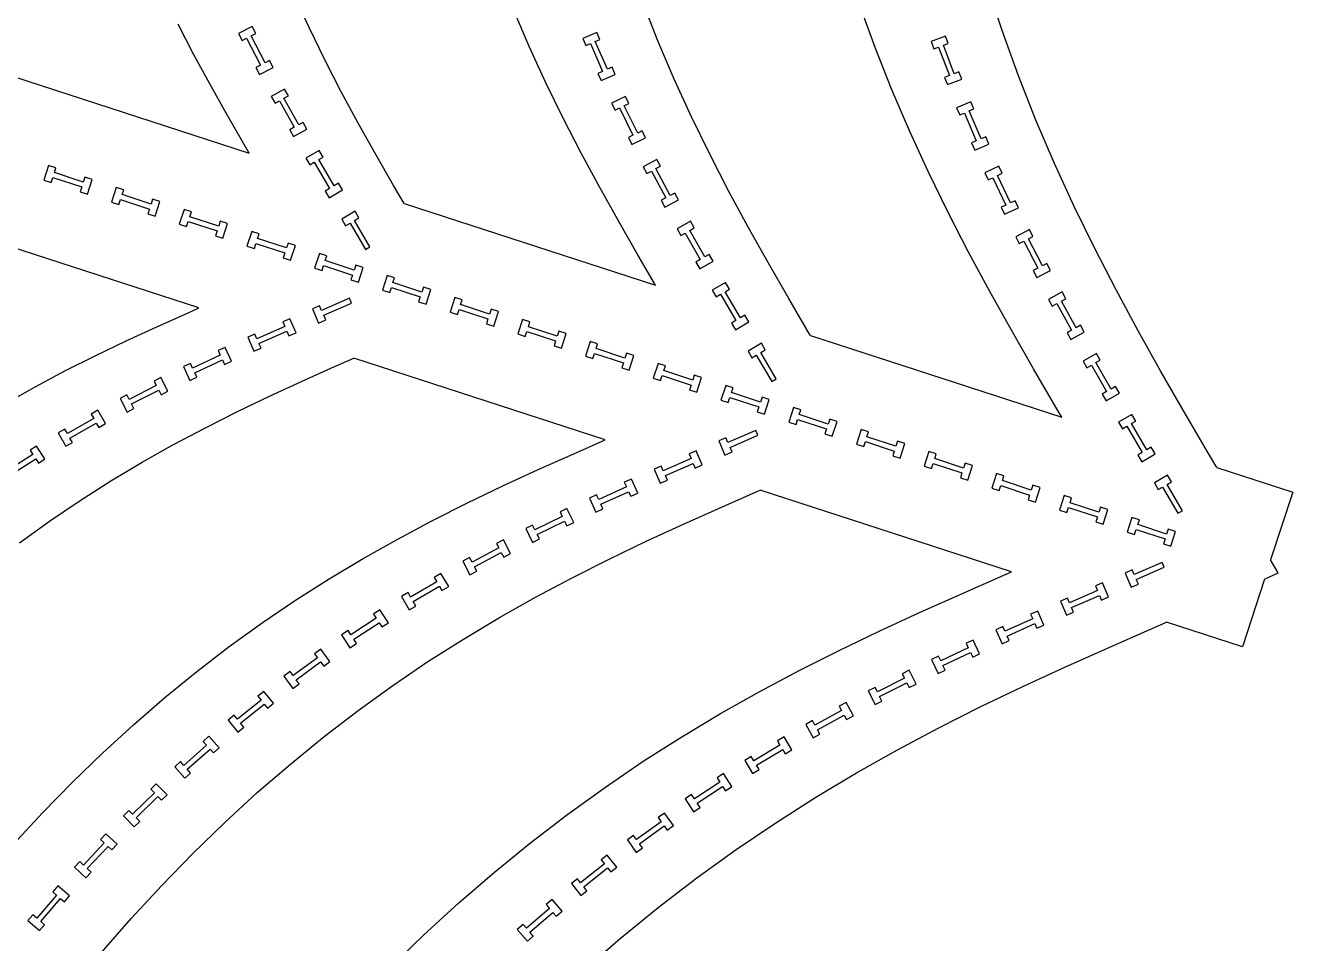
# Model space of a CAD drawing. Header units: inches. Extents: x 4 to 84.1, y 3.9 to 96.4.
# Drawn here: x 68.53 to 84.11, y 76.9 to 88.18 of the extents above; entities that cross this region are included whole.
import ezdxf

# ---------------------------------------------------------------- set-up
doc = ezdxf.new("R2010")
doc.units = ezdxf.units.IN
doc.layers.add('red', color=1, linetype='CONTINUOUS')

msp = doc.modelspace()

# ---------------------------------------------------------------- linework, layer by layer
for p, q in [((71.32, 88.167), (71.152, 88.081)), ((71.364, 88.082), (71.32, 88.167)), ((71.152, 88.081), (71.195, 87.996)), ((71.195, 87.996), (71.251, 88.025)), ((71.251, 88.025), (71.42, 87.692)), ((71.308, 88.054), (71.364, 88.082)), ((71.477, 87.721), (71.308, 88.054)), ((75.554, 88.096), (75.381, 88.021)), ((75.381, 88.021), (75.419, 87.933)), ((75.535, 87.984), (75.593, 88.009)), ((75.593, 88.009), (75.554, 88.096)), ((79.84, 88.048), (79.664, 87.982)), ((79.874, 87.959), (79.84, 88.048)), ((75.419, 87.933), (75.477, 87.958)), ((75.477, 87.958), (75.626, 87.616)), ((75.685, 87.642), (75.535, 87.984)), ((79.664, 87.982), (79.697, 87.892)), ((79.697, 87.892), (79.756, 87.914)), ((79.756, 87.914), (79.888, 87.565)), ((79.816, 87.937), (79.874, 87.959)), ((79.947, 87.588), (79.816, 87.937)), ((71.42, 87.692), (71.365, 87.663)), ((71.533, 87.749), (71.477, 87.721)), ((71.576, 87.664), (71.533, 87.749)), ((71.365, 87.663), (71.408, 87.578)), ((71.408, 87.578), (71.576, 87.664)), ((75.626, 87.616), (75.569, 87.591)), ((75.569, 87.591), (75.607, 87.504)), ((75.607, 87.504), (75.78, 87.579)), ((75.742, 87.667), (75.685, 87.642)), ((75.78, 87.579), (75.742, 87.667)), ((79.888, 87.565), (79.829, 87.543)), ((79.829, 87.543), (79.863, 87.454)), ((80.006, 87.61), (79.947, 87.588)), ((80.04, 87.52), (80.006, 87.61)), ((71.718, 87.4), (71.553, 87.308)), ((71.765, 87.317), (71.718, 87.4)), ((79.863, 87.454), (80.04, 87.52)), ((71.553, 87.308), (71.6, 87.225)), ((71.6, 87.225), (71.654, 87.255)), ((71.654, 87.255), (71.836, 86.929)), ((71.71, 87.286), (71.765, 87.317)), ((71.892, 86.96), (71.71, 87.286)), ((75.907, 87.308), (75.737, 87.225)), ((75.737, 87.225), (75.779, 87.139)), ((75.892, 87.195), (75.948, 87.222)), ((75.948, 87.222), (75.907, 87.308)), ((80.151, 87.243), (79.977, 87.168)), ((80.189, 87.155), (80.151, 87.243)), ((75.779, 87.139), (75.835, 87.167)), ((75.835, 87.167), (75.999, 86.831)), ((76.057, 86.859), (75.892, 87.195)), ((79.977, 87.168), (80.015, 87.081)), ((80.015, 87.081), (80.072, 87.105)), ((80.072, 87.105), (80.219, 86.762)), ((80.131, 87.13), (80.189, 87.155)), ((80.278, 86.787), (80.131, 87.13)), ((71.836, 86.929), (71.781, 86.898)), ((71.946, 86.99), (71.892, 86.96)), ((71.993, 86.907), (71.946, 86.99)), ((71.781, 86.898), (71.828, 86.815)), ((71.828, 86.815), (71.993, 86.907)), ((75.999, 86.831), (75.943, 86.804)), ((75.943, 86.804), (75.985, 86.718)), ((75.985, 86.718), (76.155, 86.801)), ((76.113, 86.887), (76.057, 86.859)), ((76.155, 86.801), (76.113, 86.887)), ((80.219, 86.762), (80.161, 86.737)), ((80.335, 86.811), (80.278, 86.787)), ((80.373, 86.724), (80.335, 86.811)), ((72.143, 86.646), (71.98, 86.55)), ((72.191, 86.563), (72.143, 86.646)), ((80.161, 86.737), (80.199, 86.65)), ((80.199, 86.65), (80.373, 86.724)), ((68.817, 86.461), (68.759, 86.281)), ((68.908, 86.432), (68.817, 86.461)), ((71.98, 86.55), (72.028, 86.468)), ((72.028, 86.468), (72.082, 86.5)), ((72.082, 86.5), (72.271, 86.177)), ((72.138, 86.532), (72.191, 86.563)), ((72.326, 86.209), (72.138, 86.532)), ((76.292, 86.535), (76.126, 86.445)), ((76.126, 86.445), (76.17, 86.361)), ((76.282, 86.421), (76.337, 86.451)), ((76.337, 86.451), (76.292, 86.535)), ((80.496, 86.451), (80.325, 86.37)), ((80.537, 86.365), (80.496, 86.451)), ((68.849, 86.252), (68.869, 86.311)), ((68.869, 86.311), (69.224, 86.196)), ((68.888, 86.372), (68.908, 86.432)), ((69.244, 86.257), (68.888, 86.372)), ((69.263, 86.316), (69.244, 86.257)), ((69.354, 86.287), (69.263, 86.316)), ((69.295, 86.107), (69.354, 86.287)), ((76.17, 86.361), (76.226, 86.391)), ((76.226, 86.391), (76.402, 86.062)), ((76.458, 86.092), (76.282, 86.421)), ((80.325, 86.37), (80.366, 86.284)), ((80.366, 86.284), (80.422, 86.31)), ((80.422, 86.31), (80.582, 85.973)), ((80.48, 86.338), (80.537, 86.365)), ((80.64, 86), (80.48, 86.338)), ((68.759, 86.281), (68.849, 86.252)), ((69.224, 86.196), (69.205, 86.136)), ((69.205, 86.136), (69.295, 86.107)), ((69.649, 86.191), (69.591, 86.011)), ((69.74, 86.161), (69.649, 86.191)), ((69.721, 86.102), (69.74, 86.161)), ((72.271, 86.177), (72.217, 86.145)), ((72.217, 86.145), (72.265, 86.063)), ((72.265, 86.063), (72.428, 86.159)), ((72.38, 86.241), (72.326, 86.209)), ((72.428, 86.159), (72.38, 86.241)), ((69.591, 86.011), (69.682, 85.981)), ((69.682, 85.981), (69.701, 86.041)), ((69.701, 86.041), (70.056, 85.925)), ((70.076, 85.986), (69.721, 86.102)), ((70.095, 86.046), (70.076, 85.986)), ((70.186, 86.016), (70.095, 86.046)), ((70.127, 85.837), (70.186, 86.016)), ((76.402, 86.062), (76.347, 86.032)), ((76.347, 86.032), (76.392, 85.948)), ((76.392, 85.948), (76.558, 86.037)), ((76.513, 86.121), (76.458, 86.092)), ((76.558, 86.037), (76.513, 86.121)), ((80.697, 86.027), (80.64, 86)), ((80.737, 85.941), (80.697, 86.027)), ((70.056, 85.925), (70.037, 85.866)), ((70.037, 85.866), (70.127, 85.837)), ((70.482, 85.92), (70.423, 85.74)), ((70.572, 85.891), (70.482, 85.92)), ((70.553, 85.831), (70.572, 85.891)), ((70.908, 85.716), (70.553, 85.831)), ((72.583, 85.897), (72.42, 85.802)), ((72.631, 85.815), (72.583, 85.897)), ((80.582, 85.973), (80.526, 85.946)), ((80.526, 85.946), (80.567, 85.86)), ((80.567, 85.86), (80.737, 85.941)), ((70.423, 85.74), (70.514, 85.711)), ((70.514, 85.711), (70.533, 85.77)), ((70.533, 85.77), (70.888, 85.655)), ((70.927, 85.775), (70.908, 85.716)), ((71.018, 85.746), (70.927, 85.775)), ((70.96, 85.566), (71.018, 85.746)), ((72.42, 85.802), (72.468, 85.72)), ((72.468, 85.72), (72.522, 85.751)), ((72.522, 85.751), (72.711, 85.429)), ((72.577, 85.784), (72.631, 85.815)), ((72.766, 85.461), (72.577, 85.784)), ((76.705, 85.774), (76.541, 85.681)), ((76.541, 85.681), (76.588, 85.598)), ((76.698, 85.661), (76.752, 85.692)), ((76.752, 85.692), (76.705, 85.774)), ((80.871, 85.672), (80.703, 85.585)), ((80.915, 85.588), (80.871, 85.672)), ((70.888, 85.655), (70.869, 85.596)), ((70.869, 85.596), (70.96, 85.566)), ((71.314, 85.65), (71.255, 85.47)), ((71.404, 85.62), (71.314, 85.65)), ((71.385, 85.561), (71.404, 85.62)), ((71.74, 85.446), (71.385, 85.561)), ((76.588, 85.598), (76.642, 85.629)), ((76.642, 85.629), (76.827, 85.304)), ((76.883, 85.336), (76.698, 85.661)), ((80.703, 85.585), (80.747, 85.501)), ((80.747, 85.501), (80.802, 85.529)), ((80.802, 85.529), (80.974, 85.198)), ((80.859, 85.559), (80.915, 85.588)), ((81.031, 85.227), (80.859, 85.559)), ((71.255, 85.47), (71.346, 85.441)), ((71.346, 85.441), (71.365, 85.5)), ((71.365, 85.5), (71.72, 85.385)), ((71.72, 85.385), (71.701, 85.325)), ((71.76, 85.505), (71.74, 85.446)), ((71.85, 85.476), (71.76, 85.505)), ((71.792, 85.296), (71.85, 85.476)), ((72.146, 85.379), (72.087, 85.2)), ((72.236, 85.35), (72.146, 85.379)), ((72.711, 85.429), (72.766, 85.461)), ((76.937, 85.367), (76.883, 85.336)), ((76.984, 85.284), (76.937, 85.367)), ((71.701, 85.325), (71.792, 85.296)), ((72.087, 85.2), (72.178, 85.17)), ((72.178, 85.17), (72.197, 85.23)), ((72.197, 85.23), (72.553, 85.114)), ((72.217, 85.291), (72.236, 85.35)), ((72.572, 85.175), (72.217, 85.291)), ((72.592, 85.235), (72.572, 85.175)), ((72.682, 85.205), (72.592, 85.235)), ((72.624, 85.025), (72.682, 85.205)), ((76.827, 85.304), (76.773, 85.273)), ((76.773, 85.273), (76.82, 85.191)), ((76.82, 85.191), (76.984, 85.284)), ((80.974, 85.198), (80.919, 85.169)), ((81.086, 85.256), (81.031, 85.227)), ((81.13, 85.171), (81.086, 85.256)), ((72.553, 85.114), (72.533, 85.055)), ((72.533, 85.055), (72.624, 85.025)), ((72.978, 85.109), (72.92, 84.929)), ((73.069, 85.08), (72.978, 85.109)), ((73.049, 85.02), (73.069, 85.08)), ((80.919, 85.169), (80.962, 85.084)), ((80.962, 85.084), (81.13, 85.171)), ((72.92, 84.929), (73.01, 84.9)), ((73.01, 84.9), (73.03, 84.959)), ((73.03, 84.959), (73.385, 84.844)), ((73.405, 84.905), (73.049, 85.02)), ((73.424, 84.964), (73.405, 84.905)), ((73.514, 84.935), (73.424, 84.964)), ((73.456, 84.755), (73.514, 84.935)), ((77.136, 85.023), (76.973, 84.927)), ((76.973, 84.927), (77.022, 84.845)), ((77.131, 84.909), (77.185, 84.941)), ((77.32, 84.587), (77.131, 84.909)), ((77.185, 84.941), (77.136, 85.023)), ((81.273, 84.906), (81.107, 84.815)), ((81.319, 84.823), (81.273, 84.906)), ((72.148, 84.735), (72.061, 84.697)), ((72.173, 84.678), (72.148, 84.735)), ((72.515, 84.828), (72.173, 84.678)), ((72.199, 84.619), (72.541, 84.769)), ((72.541, 84.769), (72.515, 84.828)), ((73.385, 84.844), (73.365, 84.784)), ((73.365, 84.784), (73.456, 84.755)), ((73.81, 84.839), (73.752, 84.659)), ((73.901, 84.809), (73.81, 84.839)), ((73.881, 84.75), (73.901, 84.809)), ((74.237, 84.634), (73.881, 84.75)), ((77.022, 84.845), (77.075, 84.877)), ((77.075, 84.877), (77.265, 84.555)), ((81.107, 84.815), (81.153, 84.731)), ((81.153, 84.731), (81.208, 84.762)), ((81.208, 84.762), (81.389, 84.435)), ((81.264, 84.793), (81.319, 84.823)), ((81.445, 84.466), (81.264, 84.793)), ((71.782, 84.577), (71.695, 84.538)), ((71.858, 84.404), (71.782, 84.577)), ((72.061, 84.697), (72.136, 84.524)), ((72.224, 84.562), (72.199, 84.619)), ((73.752, 84.659), (73.842, 84.629)), ((73.842, 84.629), (73.862, 84.689)), ((73.862, 84.689), (74.217, 84.574)), ((74.217, 84.574), (74.198, 84.514)), ((74.256, 84.694), (74.237, 84.634)), ((74.347, 84.664), (74.256, 84.694)), ((74.288, 84.485), (74.347, 84.664)), ((77.374, 84.619), (77.32, 84.587)), ((77.422, 84.537), (77.374, 84.619)), ((71.72, 84.481), (71.378, 84.331)), ((71.403, 84.272), (71.745, 84.422)), ((71.695, 84.538), (71.72, 84.481)), ((71.745, 84.422), (71.77, 84.365)), ((72.136, 84.524), (72.224, 84.562)), ((74.198, 84.514), (74.288, 84.485)), ((74.642, 84.568), (74.584, 84.389)), ((74.733, 84.539), (74.642, 84.568)), ((74.675, 84.359), (74.694, 84.419)), ((74.694, 84.419), (75.049, 84.303)), ((74.714, 84.479), (74.733, 84.539)), ((75.069, 84.364), (74.714, 84.479)), ((75.088, 84.423), (75.069, 84.364)), ((75.179, 84.394), (75.088, 84.423)), ((77.265, 84.555), (77.211, 84.523)), ((77.211, 84.523), (77.259, 84.441)), ((77.259, 84.441), (77.422, 84.537)), ((81.389, 84.435), (81.334, 84.405)), ((81.499, 84.496), (81.445, 84.466)), ((81.545, 84.413), (81.499, 84.496)), ((71.353, 84.388), (71.265, 84.35)), ((71.265, 84.35), (71.341, 84.177)), ((71.378, 84.331), (71.353, 84.388)), ((71.428, 84.215), (71.403, 84.272)), ((71.77, 84.365), (71.858, 84.404)), ((74.584, 84.389), (74.675, 84.359)), ((75.049, 84.303), (75.03, 84.244)), ((75.12, 84.214), (75.179, 84.394)), ((75.475, 84.298), (75.416, 84.118)), ((75.565, 84.268), (75.475, 84.298)), ((75.546, 84.209), (75.565, 84.268)), ((77.577, 84.275), (77.413, 84.18)), ((77.625, 84.193), (77.577, 84.275)), ((81.334, 84.405), (81.38, 84.321)), ((81.38, 84.321), (81.545, 84.413)), ((70.926, 84.129), (70.587, 83.971)), ((70.986, 84.225), (70.9, 84.185)), ((70.9, 84.185), (70.926, 84.129)), ((71.066, 84.054), (70.986, 84.225)), ((71.341, 84.177), (71.428, 84.215)), ((75.03, 84.244), (75.12, 84.214)), ((75.416, 84.118), (75.507, 84.089)), ((75.507, 84.089), (75.526, 84.148)), ((75.526, 84.148), (75.881, 84.033)), ((75.901, 84.094), (75.546, 84.209)), ((75.92, 84.153), (75.901, 84.094)), ((76.011, 84.124), (75.92, 84.153)), ((75.953, 83.944), (76.011, 84.124)), ((77.413, 84.18), (77.461, 84.098)), ((77.461, 84.098), (77.515, 84.129)), ((77.515, 84.129), (77.704, 83.807)), ((77.571, 84.162), (77.625, 84.193)), ((77.759, 83.839), (77.571, 84.162)), ((81.695, 84.15), (81.531, 84.056)), ((81.742, 84.068), (81.695, 84.15)), ((70.561, 84.028), (70.475, 83.988)), ((70.475, 83.988), (70.554, 83.816)), ((70.587, 83.971), (70.561, 84.028)), ((70.614, 83.913), (70.953, 84.07)), ((70.953, 84.07), (70.979, 84.014)), ((70.979, 84.014), (71.066, 84.054)), ((75.881, 84.033), (75.862, 83.973)), ((75.862, 83.973), (75.953, 83.944)), ((76.307, 84.028), (76.248, 83.848)), ((76.397, 83.998), (76.307, 84.028)), ((76.378, 83.939), (76.397, 83.998)), ((81.531, 84.056), (81.579, 83.973)), ((81.579, 83.973), (81.633, 84.005)), ((81.633, 84.005), (81.82, 83.681)), ((81.688, 84.037), (81.742, 84.068)), ((81.875, 83.713), (81.688, 84.037)), ((70.198, 83.854), (70.113, 83.811)), ((70.113, 83.811), (70.141, 83.755)), ((70.284, 83.686), (70.198, 83.854)), ((70.554, 83.816), (70.641, 83.857)), ((70.641, 83.857), (70.614, 83.913)), ((76.248, 83.848), (76.339, 83.818)), ((76.339, 83.818), (76.358, 83.878)), ((76.358, 83.878), (76.713, 83.762)), ((76.733, 83.823), (76.378, 83.939)), ((76.753, 83.883), (76.733, 83.823)), ((76.843, 83.853), (76.753, 83.883)), ((76.785, 83.673), (76.843, 83.853)), ((77.704, 83.807), (77.759, 83.839)), ((69.78, 83.642), (69.695, 83.598)), ((69.809, 83.586), (69.78, 83.642)), ((70.141, 83.755), (69.809, 83.586)), ((69.838, 83.529), (70.171, 83.698)), ((70.171, 83.698), (70.199, 83.643)), ((70.199, 83.643), (70.284, 83.686)), ((76.713, 83.762), (76.694, 83.703)), ((76.694, 83.703), (76.785, 83.673)), ((77.139, 83.757), (77.081, 83.577)), ((77.23, 83.728), (77.139, 83.757)), ((77.21, 83.668), (77.23, 83.728)), ((77.565, 83.553), (77.21, 83.668)), ((81.82, 83.681), (81.765, 83.65)), ((81.765, 83.65), (81.813, 83.567)), ((81.813, 83.567), (81.977, 83.662)), ((81.929, 83.744), (81.875, 83.713)), ((81.977, 83.662), (81.929, 83.744)), ((69.695, 83.598), (69.781, 83.43)), ((69.866, 83.473), (69.838, 83.529)), ((77.081, 83.577), (77.171, 83.548)), ((77.171, 83.548), (77.19, 83.607)), ((77.19, 83.607), (77.546, 83.492)), ((77.546, 83.492), (77.526, 83.433)), ((77.585, 83.612), (77.565, 83.553)), ((77.675, 83.583), (77.585, 83.612)), ((77.617, 83.403), (77.675, 83.583)), ((77.971, 83.487), (77.913, 83.307)), ((78.062, 83.457), (77.971, 83.487)), ((69.372, 83.351), (69.048, 83.166)), ((69.424, 83.452), (69.341, 83.405)), ((69.341, 83.405), (69.372, 83.351)), ((69.518, 83.288), (69.424, 83.452)), ((69.781, 83.43), (69.866, 83.473)), ((77.526, 83.433), (77.617, 83.403)), ((78.003, 83.278), (78.023, 83.337)), ((78.023, 83.337), (78.378, 83.222)), ((78.042, 83.398), (78.062, 83.457)), ((78.398, 83.282), (78.042, 83.398)), ((78.417, 83.342), (78.398, 83.282)), ((78.507, 83.312), (78.417, 83.342)), ((82.13, 83.401), (81.967, 83.305)), ((82.178, 83.319), (82.13, 83.401)), ((69.017, 83.22), (68.934, 83.173)), ((68.934, 83.173), (69.028, 83.009)), ((69.048, 83.166), (69.017, 83.22)), ((69.08, 83.11), (69.404, 83.295)), ((69.404, 83.295), (69.435, 83.241)), ((69.435, 83.241), (69.518, 83.288)), ((77.508, 83.205), (77.166, 83.055)), ((77.534, 83.146), (77.508, 83.205)), ((77.913, 83.307), (78.003, 83.278)), ((78.378, 83.222), (78.358, 83.162)), ((78.449, 83.133), (78.507, 83.312)), ((78.803, 83.216), (78.745, 83.037)), ((78.894, 83.187), (78.803, 83.216)), ((78.875, 83.127), (78.894, 83.187)), ((81.967, 83.305), (82.015, 83.223)), ((82.015, 83.223), (82.069, 83.255)), ((82.069, 83.255), (82.259, 82.933)), ((82.124, 83.287), (82.178, 83.319)), ((82.314, 82.965), (82.124, 83.287)), ((69.028, 83.009), (69.111, 83.056)), ((69.111, 83.056), (69.08, 83.11)), ((77.141, 83.112), (77.054, 83.074)), ((77.054, 83.074), (77.13, 82.901)), ((77.166, 83.055), (77.141, 83.112)), ((77.192, 82.996), (77.534, 83.146)), ((78.358, 83.162), (78.449, 83.133)), ((78.745, 83.037), (78.835, 83.007)), ((78.835, 83.007), (78.855, 83.067)), ((78.855, 83.067), (79.21, 82.951)), ((79.23, 83.012), (78.875, 83.127)), ((79.249, 83.071), (79.23, 83.012)), ((79.34, 83.042), (79.249, 83.071)), ((79.281, 82.862), (79.34, 83.042)), ((68.624, 82.908), (68.31, 82.706)), ((68.67, 83.012), (68.59, 82.961)), ((68.59, 82.961), (68.624, 82.908)), ((68.773, 82.854), (68.67, 83.012)), ((76.776, 82.953), (76.688, 82.915)), ((76.688, 82.915), (76.713, 82.858)), ((76.851, 82.78), (76.776, 82.953)), ((77.13, 82.901), (77.217, 82.939)), ((77.217, 82.939), (77.192, 82.996)), ((79.21, 82.951), (79.191, 82.892)), ((79.191, 82.892), (79.281, 82.862)), ((79.635, 82.946), (79.577, 82.766)), ((79.726, 82.917), (79.635, 82.946)), ((79.707, 82.857), (79.726, 82.917)), ((82.259, 82.933), (82.205, 82.901)), ((82.205, 82.901), (82.253, 82.819)), ((82.253, 82.819), (82.416, 82.915)), ((82.368, 82.997), (82.314, 82.965)), ((82.416, 82.915), (82.368, 82.997)), ((68.345, 82.652), (68.659, 82.854)), ((68.659, 82.854), (68.693, 82.802)), ((68.693, 82.802), (68.773, 82.854)), ((76.346, 82.766), (76.259, 82.728)), ((76.259, 82.728), (76.334, 82.555)), ((76.371, 82.709), (76.346, 82.766)), ((76.713, 82.858), (76.371, 82.709)), ((76.397, 82.65), (76.739, 82.799)), ((76.739, 82.799), (76.764, 82.742)), ((76.764, 82.742), (76.851, 82.78)), ((79.577, 82.766), (79.668, 82.737)), ((79.668, 82.737), (79.687, 82.796)), ((79.687, 82.796), (80.042, 82.681)), ((80.062, 82.742), (79.707, 82.857)), ((80.081, 82.801), (80.062, 82.742)), ((80.172, 82.772), (80.081, 82.801)), ((80.113, 82.592), (80.172, 82.772)), ((75.98, 82.605), (75.893, 82.566)), ((75.893, 82.566), (75.919, 82.509)), ((76.058, 82.433), (75.98, 82.605)), ((76.334, 82.555), (76.422, 82.593)), ((76.422, 82.593), (76.397, 82.65)), ((80.042, 82.681), (80.023, 82.621)), ((80.023, 82.621), (80.113, 82.592)), ((80.468, 82.676), (80.409, 82.496)), ((80.558, 82.646), (80.468, 82.676)), ((80.539, 82.587), (80.558, 82.646)), ((80.894, 82.471), (80.539, 82.587)), ((82.57, 82.653), (82.407, 82.558)), ((82.407, 82.558), (82.455, 82.476)), ((82.564, 82.539), (82.618, 82.571)), ((82.618, 82.571), (82.57, 82.653)), ((75.553, 82.412), (75.466, 82.373)), ((75.578, 82.355), (75.553, 82.412)), ((75.919, 82.509), (75.578, 82.355)), ((75.605, 82.297), (75.945, 82.451)), ((75.945, 82.451), (75.971, 82.394)), ((75.971, 82.394), (76.058, 82.433)), ((80.409, 82.496), (80.5, 82.466)), ((80.5, 82.466), (80.519, 82.526)), ((80.519, 82.526), (80.874, 82.41)), ((80.874, 82.41), (80.855, 82.351)), ((80.913, 82.531), (80.894, 82.471)), ((81.004, 82.501), (80.913, 82.531)), ((80.946, 82.322), (81.004, 82.501)), ((81.3, 82.405), (81.241, 82.225)), ((81.39, 82.376), (81.3, 82.405)), ((82.455, 82.476), (82.509, 82.507)), ((82.509, 82.507), (82.697, 82.185)), ((82.753, 82.217), (82.564, 82.539)), ((75.188, 82.244), (75.103, 82.202)), ((75.271, 82.074), (75.188, 82.244)), ((75.466, 82.373), (75.544, 82.201)), ((75.544, 82.201), (75.63, 82.24)), ((75.63, 82.24), (75.605, 82.297)), ((80.855, 82.351), (80.946, 82.322)), ((81.332, 82.196), (81.351, 82.255)), ((81.351, 82.255), (81.707, 82.14)), ((81.371, 82.316), (81.39, 82.376)), ((81.726, 82.201), (81.371, 82.316)), ((81.746, 82.26), (81.726, 82.201)), ((81.836, 82.231), (81.746, 82.26)), ((75.13, 82.146), (74.794, 81.983)), ((74.821, 81.926), (75.158, 82.089)), ((75.103, 82.202), (75.13, 82.146)), ((75.158, 82.089), (75.185, 82.032)), ((81.241, 82.225), (81.332, 82.196)), ((81.707, 82.14), (81.687, 82.081)), ((81.687, 82.081), (81.778, 82.051)), ((81.778, 82.051), (81.836, 82.231)), ((82.132, 82.135), (82.074, 81.955)), ((82.223, 82.105), (82.132, 82.135)), ((82.203, 82.046), (82.223, 82.105)), ((82.697, 82.185), (82.753, 82.217)), ((74.766, 82.04), (74.681, 81.998)), ((74.681, 81.998), (74.763, 81.828)), ((74.794, 81.983), (74.766, 82.04)), ((74.849, 81.87), (74.821, 81.926)), ((75.185, 82.032), (75.271, 82.074)), ((82.074, 81.955), (82.164, 81.926)), ((82.164, 81.926), (82.183, 81.985)), ((82.183, 81.985), (82.539, 81.87)), ((82.558, 81.93), (82.203, 82.046)), ((82.578, 81.99), (82.558, 81.93)), ((82.668, 81.96), (82.578, 81.99)), ((82.61, 81.781), (82.668, 81.96)), ((74.406, 81.86), (74.322, 81.816)), ((74.322, 81.816), (74.351, 81.76)), ((74.495, 81.693), (74.406, 81.86)), ((74.763, 81.828), (74.849, 81.87)), ((82.539, 81.87), (82.519, 81.81)), ((82.519, 81.81), (82.61, 81.781)), ((73.992, 81.641), (73.908, 81.596)), ((74.021, 81.586), (73.992, 81.641)), ((74.351, 81.76), (74.021, 81.586)), ((74.051, 81.529), (74.381, 81.704)), ((74.381, 81.704), (74.411, 81.648)), ((74.411, 81.648), (74.495, 81.693)), ((73.908, 81.596), (73.996, 81.429)), ((73.996, 81.429), (74.081, 81.474)), ((74.081, 81.474), (74.051, 81.529)), ((82.135, 81.489), (82.047, 81.451)), ((82.16, 81.432), (82.135, 81.489)), ((82.502, 81.582), (82.16, 81.432)), ((82.185, 81.373), (82.527, 81.524)), ((82.527, 81.524), (82.502, 81.582)), ((73.588, 81.345), (73.266, 81.156)), ((73.639, 81.447), (73.557, 81.398)), ((73.557, 81.398), (73.588, 81.345)), ((73.735, 81.284), (73.639, 81.447)), ((81.769, 81.33), (81.682, 81.292)), ((81.845, 81.157), (81.769, 81.33)), ((82.047, 81.451), (82.123, 81.278)), ((82.123, 81.278), (82.211, 81.316)), ((82.211, 81.316), (82.185, 81.373)), ((73.235, 81.21), (73.153, 81.161)), ((73.153, 81.161), (73.248, 80.998)), ((73.266, 81.156), (73.235, 81.21)), ((73.299, 81.1), (73.621, 81.289)), ((73.621, 81.289), (73.652, 81.235)), ((73.652, 81.235), (73.735, 81.284)), ((81.707, 81.235), (81.364, 81.086)), ((81.39, 81.027), (81.732, 81.176)), ((81.682, 81.292), (81.707, 81.235)), ((81.732, 81.176), (81.757, 81.119)), ((81.757, 81.119), (81.845, 81.157)), ((72.89, 80.999), (72.811, 80.947)), ((72.994, 80.841), (72.89, 80.999)), ((73.248, 80.998), (73.33, 81.046)), ((73.33, 81.046), (73.299, 81.1)), ((81.34, 81.143), (81.252, 81.105)), ((81.252, 81.105), (81.328, 80.932)), ((81.364, 81.086), (81.34, 81.143)), ((81.415, 80.97), (81.39, 81.027)), ((72.845, 80.895), (72.532, 80.691)), ((72.567, 80.637), (72.88, 80.841)), ((72.811, 80.947), (72.845, 80.895)), ((72.88, 80.841), (72.914, 80.789)), ((72.914, 80.789), (72.994, 80.841)), ((80.912, 80.888), (80.571, 80.736)), ((80.973, 80.983), (80.886, 80.945)), ((80.886, 80.945), (80.912, 80.888)), ((81.05, 80.811), (80.973, 80.983)), ((81.328, 80.932), (81.415, 80.97)), ((72.498, 80.743), (72.418, 80.691)), ((72.418, 80.691), (72.521, 80.533)), ((72.532, 80.691), (72.498, 80.743)), ((80.545, 80.793), (80.458, 80.754)), ((80.458, 80.754), (80.535, 80.581)), ((80.571, 80.736), (80.545, 80.793)), ((80.597, 80.677), (80.938, 80.829)), ((80.938, 80.829), (80.963, 80.772)), ((80.963, 80.772), (81.05, 80.811)), ((72.521, 80.533), (72.601, 80.585)), ((72.601, 80.585), (72.567, 80.637)), ((80.12, 80.531), (79.782, 80.373)), ((80.18, 80.628), (80.094, 80.588)), ((80.094, 80.588), (80.12, 80.531)), ((80.26, 80.457), (80.18, 80.628)), ((80.535, 80.581), (80.622, 80.62)), ((80.622, 80.62), (80.597, 80.677)), ((72.124, 80.41), (71.822, 80.19)), ((72.164, 80.516), (72.087, 80.46)), ((72.087, 80.46), (72.124, 80.41)), ((72.275, 80.363), (72.164, 80.516)), ((79.756, 80.43), (79.669, 80.389)), ((79.669, 80.389), (79.749, 80.218)), ((79.782, 80.373), (79.756, 80.43)), ((79.809, 80.315), (80.147, 80.473)), ((80.147, 80.473), (80.174, 80.417)), ((80.174, 80.417), (80.26, 80.457)), ((71.785, 80.241), (71.708, 80.185)), ((71.822, 80.19), (71.785, 80.241)), ((71.859, 80.138), (72.161, 80.358)), ((72.161, 80.358), (72.198, 80.307)), ((72.198, 80.307), (72.275, 80.363)), ((79.394, 80.256), (79.308, 80.214)), ((79.308, 80.214), (79.336, 80.158)), ((79.478, 80.087), (79.394, 80.256)), ((79.749, 80.218), (79.836, 80.258)), ((79.836, 80.258), (79.809, 80.315)), ((71.708, 80.185), (71.819, 80.032)), ((71.819, 80.032), (71.896, 80.088)), ((71.896, 80.088), (71.859, 80.138)), ((79.336, 80.158), (79.003, 79.99)), ((79.031, 79.933), (79.365, 80.1)), ((79.365, 80.1), (79.393, 80.045)), ((79.393, 80.045), (79.478, 80.087)), ((71.463, 79.997), (71.389, 79.938)), ((71.389, 79.938), (71.428, 79.889)), ((71.581, 79.85), (71.463, 79.997)), ((78.975, 80.046), (78.889, 80.003)), ((78.889, 80.003), (78.974, 79.834)), ((79.003, 79.99), (78.975, 80.046)), ((79.059, 79.877), (79.031, 79.933)), ((71.428, 79.889), (71.137, 79.655)), ((71.177, 79.605), (71.468, 79.839)), ((71.468, 79.839), (71.507, 79.79)), ((71.507, 79.79), (71.581, 79.85)), ((78.564, 79.761), (78.236, 79.582)), ((78.618, 79.861), (78.534, 79.816)), ((78.534, 79.816), (78.564, 79.761)), ((78.708, 79.695), (78.618, 79.861)), ((78.974, 79.834), (79.059, 79.877)), ((71.098, 79.704), (71.024, 79.644)), ((71.024, 79.644), (71.142, 79.497)), ((71.137, 79.655), (71.098, 79.704)), ((71.216, 79.556), (71.177, 79.605)), ((78.206, 79.637), (78.123, 79.591)), ((78.123, 79.591), (78.213, 79.425)), ((78.236, 79.582), (78.206, 79.637)), ((78.267, 79.526), (78.595, 79.705)), ((78.595, 79.705), (78.625, 79.65)), ((78.625, 79.65), (78.708, 79.695)), ((70.788, 79.445), (70.717, 79.382)), ((70.914, 79.303), (70.788, 79.445)), ((71.142, 79.497), (71.216, 79.556)), ((77.856, 79.439), (77.774, 79.39)), ((77.953, 79.277), (77.856, 79.439)), ((78.213, 79.425), (78.297, 79.471)), ((78.297, 79.471), (78.267, 79.526)), ((70.759, 79.335), (70.479, 79.087)), ((70.522, 79.039), (70.801, 79.287)), ((70.717, 79.382), (70.759, 79.335)), ((70.801, 79.287), (70.843, 79.24)), ((70.843, 79.24), (70.914, 79.303)), ((77.806, 79.336), (77.486, 79.144)), ((77.518, 79.089), (77.839, 79.281)), ((77.774, 79.39), (77.806, 79.336)), ((77.839, 79.281), (77.871, 79.228)), ((70.438, 79.134), (70.367, 79.07)), ((70.479, 79.087), (70.438, 79.134)), ((77.453, 79.198), (77.372, 79.149)), ((77.372, 79.149), (77.469, 78.987)), ((77.486, 79.144), (77.453, 79.198)), ((77.871, 79.228), (77.953, 79.277)), ((70.367, 79.07), (70.492, 78.929)), ((70.492, 78.929), (70.563, 78.992)), ((70.563, 78.992), (70.522, 79.039)), ((77.111, 78.986), (77.032, 78.933)), ((77.215, 78.828), (77.111, 78.986)), ((77.469, 78.987), (77.551, 79.036)), ((77.551, 79.036), (77.518, 79.089)), ((70.141, 78.86), (70.073, 78.794)), ((70.273, 78.725), (70.141, 78.86)), ((77.066, 78.881), (76.754, 78.676)), ((76.789, 78.622), (77.101, 78.828)), ((77.032, 78.933), (77.066, 78.881)), ((77.101, 78.828), (77.136, 78.775)), ((77.136, 78.775), (77.215, 78.828)), ((70.117, 78.749), (69.849, 78.488)), ((69.894, 78.443), (70.161, 78.703)), ((70.073, 78.794), (70.117, 78.749)), ((70.161, 78.703), (70.205, 78.659)), ((70.205, 78.659), (70.273, 78.725)), ((76.72, 78.728), (76.64, 78.676)), ((76.64, 78.676), (76.744, 78.518)), ((76.754, 78.676), (76.72, 78.728)), ((69.805, 78.533), (69.737, 78.467)), ((69.849, 78.488), (69.805, 78.533)), ((76.387, 78.501), (76.31, 78.445)), ((76.497, 78.348), (76.387, 78.501)), ((76.744, 78.518), (76.823, 78.57)), ((76.823, 78.57), (76.789, 78.622)), ((69.737, 78.467), (69.869, 78.331)), ((69.869, 78.331), (69.937, 78.398)), ((69.937, 78.398), (69.894, 78.443)), ((76.346, 78.395), (76.043, 78.176)), ((76.081, 78.124), (76.384, 78.343)), ((76.31, 78.445), (76.346, 78.395)), ((76.384, 78.343), (76.42, 78.292)), ((76.42, 78.292), (76.497, 78.348)), ((69.522, 78.247), (69.457, 78.177)), ((69.66, 78.118), (69.522, 78.247)), ((76.007, 78.227), (75.93, 78.171)), ((76.043, 78.176), (76.007, 78.227)), ((69.502, 78.135), (69.247, 77.862)), ((69.293, 77.819), (69.549, 78.091)), ((69.457, 78.177), (69.502, 78.135)), ((69.549, 78.091), (69.594, 78.048)), ((69.594, 78.048), (69.66, 78.118)), ((75.93, 78.171), (76.04, 78.018)), ((76.04, 78.018), (76.117, 78.073)), ((76.117, 78.073), (76.081, 78.124)), ((69.201, 77.905), (69.136, 77.836)), ((69.247, 77.862), (69.201, 77.905)), ((75.648, 77.877), (75.355, 77.645)), ((75.684, 77.985), (75.61, 77.926)), ((75.61, 77.926), (75.648, 77.877)), ((75.802, 77.837), (75.684, 77.985)), ((69.136, 77.836), (69.274, 77.706)), ((69.274, 77.706), (69.339, 77.776)), ((69.339, 77.776), (69.293, 77.819)), ((75.395, 77.595), (75.688, 77.827)), ((75.688, 77.827), (75.727, 77.778)), ((75.727, 77.778), (75.802, 77.837)), ((68.93, 77.607), (68.868, 77.535)), ((69.073, 77.483), (68.93, 77.607)), ((75.317, 77.694), (75.242, 77.635)), ((75.242, 77.635), (75.359, 77.487)), ((75.355, 77.645), (75.317, 77.694)), ((75.434, 77.546), (75.395, 77.595)), ((68.915, 77.494), (68.672, 77.211)), ((68.72, 77.169), (68.964, 77.452)), ((68.868, 77.535), (68.915, 77.494)), ((68.964, 77.452), (69.011, 77.411)), ((69.011, 77.411), (69.073, 77.483)), ((75.005, 77.439), (74.933, 77.377)), ((75.129, 77.296), (75.005, 77.439)), ((75.359, 77.487), (75.434, 77.546)), ((74.974, 77.33), (74.691, 77.086)), ((74.733, 77.037), (75.016, 77.281)), ((74.933, 77.377), (74.974, 77.33)), ((75.016, 77.281), (75.056, 77.234)), ((75.056, 77.234), (75.129, 77.296)), ((68.624, 77.252), (68.562, 77.179)), ((68.562, 77.179), (68.705, 77.056)), ((68.672, 77.211), (68.624, 77.252)), ((68.705, 77.056), (68.768, 77.128)), ((68.768, 77.128), (68.72, 77.169)), ((74.65, 77.133), (74.578, 77.071)), ((74.691, 77.086), (74.65, 77.133)), ((74.578, 77.071), (74.702, 76.928)), ((74.702, 76.928), (74.774, 76.99)), ((74.774, 76.99), (74.733, 77.037))]:
    msp.add_line(p, q)
at = {"layer": 'red'}
for p, q in [((80.537, 88.118), (80.351, 88.682)), ((72.018, 88.154), (71.834, 88.558)), ((76.305, 87.993), (76.115, 88.475)), ((74.727, 87.916), (74.535, 88.365)), ((78.977, 87.91), (78.785, 88.44)), ((70.6, 87.829), (70.41, 88.198)), ((72.212, 87.757), (72.018, 88.154)), ((80.737, 87.563), (80.537, 88.118)), ((74.929, 87.474), (74.727, 87.916)), ((76.507, 87.521), (76.305, 87.993)), ((79.182, 87.39), (78.977, 87.91)), ((70.797, 87.465), (70.6, 87.829)), ((72.414, 87.365), (72.212, 87.757)), ((68.192, 87.616), (71.283, 86.612)), ((80.952, 87.019), (80.737, 87.563)), ((70.999, 87.104), (70.797, 87.465)), ((75.141, 87.04), (74.929, 87.474)), ((76.72, 87.056), (76.507, 87.521)), ((79.4, 86.879), (79.182, 87.39)), ((72.623, 86.979), (72.414, 87.365)), ((71.205, 86.746), (70.999, 87.104)), ((72.837, 86.596), (72.623, 86.979)), ((75.362, 86.611), (75.141, 87.04)), ((76.943, 86.598), (76.72, 87.056)), ((81.18, 86.483), (80.952, 87.019)), ((79.63, 86.376), (79.4, 86.879)), ((71.283, 86.612), (71.205, 86.746)), ((75.59, 86.188), (75.362, 86.611)), ((77.175, 86.147), (76.943, 86.598)), ((73.056, 86.216), (72.837, 86.596)), ((81.421, 85.957), (81.18, 86.483)), ((79.872, 85.881), (79.63, 86.376)), ((73.186, 85.994), (73.056, 86.216)), ((75.824, 85.77), (75.59, 86.188)), ((77.416, 85.702), (77.175, 86.147)), ((73.186, 85.994), (76.277, 84.989)), ((80.123, 85.394), (79.872, 85.881)), ((81.674, 85.44), (81.421, 85.957)), ((70.665, 84.71), (67.574, 85.714)), ((76.063, 85.354), (75.824, 85.77)), ((77.663, 85.261), (77.416, 85.702)), ((76.277, 84.989), (76.063, 85.354)), ((80.383, 84.912), (80.123, 85.394)), ((81.937, 84.93), (81.674, 85.44)), ((77.914, 84.824), (77.663, 85.261)), ((80.65, 84.435), (80.383, 84.912)), ((82.209, 84.426), (81.937, 84.93)), ((78.169, 84.388), (77.914, 84.824)), ((70.146, 84.479), (70.523, 84.647)), ((70.523, 84.647), (70.665, 84.71)), ((69.77, 84.306), (70.146, 84.479)), ((80.922, 83.962), (80.65, 84.435)), ((82.488, 83.927), (82.209, 84.426)), ((69.397, 84.126), (69.77, 84.306)), ((78.179, 84.371), (78.169, 84.388)), ((78.179, 84.371), (81.271, 83.367)), ((69.026, 83.94), (69.397, 84.126)), ((71.932, 83.809), (72.332, 83.988)), ((72.332, 83.988), (72.568, 84.092)), ((75.659, 83.087), (72.568, 84.092)), ((81.198, 83.491), (80.922, 83.962)), ((68.659, 83.744), (69.026, 83.94)), ((71.533, 83.626), (71.932, 83.809)), ((82.773, 83.432), (82.488, 83.927)), ((68.294, 83.539), (68.659, 83.744)), ((71.137, 83.436), (71.533, 83.626)), ((81.271, 83.367), (81.198, 83.491)), ((70.744, 83.237), (71.137, 83.436)), ((83.062, 82.939), (82.773, 83.432)), ((70.354, 83.03), (70.744, 83.237)), ((69.967, 82.812), (70.354, 83.03)), ((75.272, 82.917), (75.659, 83.087)), ((74.834, 82.722), (75.272, 82.917)), ((83.174, 82.748), (83.062, 82.939)), ((69.584, 82.583), (69.967, 82.812)), ((74.398, 82.521), (74.834, 82.722)), ((83.174, 82.748), (84.107, 82.445)), ((69.205, 82.342), (69.584, 82.583)), ((73.965, 82.313), (74.398, 82.521)), ((77.081, 82.258), (77.543, 82.461)), ((77.543, 82.461), (77.561, 82.469)), ((80.653, 81.464), (77.561, 82.469)), ((84.107, 82.445), (83.836, 81.612)), ((68.83, 82.088), (69.205, 82.342)), ((73.535, 82.096), (73.965, 82.313)), ((76.62, 82.052), (77.081, 82.258)), ((68.46, 81.821), (68.83, 82.088)), ((73.108, 81.869), (73.535, 82.096)), ((76.161, 81.841), (76.62, 82.052)), ((72.685, 81.631), (73.108, 81.869)), ((75.705, 81.622), (76.161, 81.841)), ((72.266, 81.38), (72.685, 81.631)), ((75.252, 81.394), (75.705, 81.622)), ((80.521, 81.407), (80.653, 81.464)), ((83.928, 81.452), (83.836, 81.612)), ((71.851, 81.116), (72.266, 81.38)), ((74.803, 81.155), (75.252, 81.394)), ((80.021, 81.188), (80.521, 81.407)), ((83.759, 81.376), (83.489, 80.543)), ((83.759, 81.376), (83.928, 81.452)), ((74.357, 80.904), (74.803, 81.155)), ((79.522, 80.965), (80.021, 81.188)), ((71.441, 80.839), (71.851, 81.116)), ((71.037, 80.547), (71.441, 80.839)), ((73.916, 80.64), (74.357, 80.904)), ((79.026, 80.736), (79.522, 80.965)), ((82.353, 80.758), (82.556, 80.846)), ((83.489, 80.543), (82.556, 80.846)), ((78.533, 80.499), (79.026, 80.736)), ((81.83, 80.529), (82.353, 80.758)), ((70.638, 80.241), (71.037, 80.547)), ((73.48, 80.362), (73.916, 80.64)), ((81.308, 80.296), (81.83, 80.529)), ((78.043, 80.253), (78.533, 80.499)), ((70.245, 79.921), (70.638, 80.241)), ((73.048, 80.07), (73.48, 80.362)), ((77.557, 79.994), (78.043, 80.253)), ((80.789, 80.056), (81.308, 80.296)), ((72.622, 79.763), (73.048, 80.07)), ((80.273, 79.809), (80.789, 80.056)), ((69.859, 79.587), (70.245, 79.921)), ((77.075, 79.723), (77.557, 79.994)), ((72.203, 79.441), (72.622, 79.763)), ((79.76, 79.55), (80.273, 79.809)), ((76.598, 79.438), (77.075, 79.723)), ((69.479, 79.239), (69.859, 79.587)), ((71.789, 79.104), (72.203, 79.441)), ((76.126, 79.137), (76.598, 79.438)), ((79.252, 79.28), (79.76, 79.55)), ((78.748, 78.996), (79.252, 79.28)), ((69.107, 78.878), (69.479, 79.239)), ((75.66, 78.821), (76.126, 79.137)), ((71.382, 78.752), (71.789, 79.104)), ((78.248, 78.698), (78.748, 78.996)), ((68.743, 78.504), (69.107, 78.878)), ((75.199, 78.489), (75.66, 78.821)), ((70.983, 78.386), (71.382, 78.752)), ((77.755, 78.383), (78.248, 78.698)), ((68.386, 78.119), (68.743, 78.504)), ((70.591, 78.006), (70.983, 78.386)), ((74.745, 78.141), (75.199, 78.489)), ((77.266, 78.052), (77.755, 78.383)), ((74.298, 77.776), (74.745, 78.141)), ((76.785, 77.705), (77.266, 78.052)), ((70.207, 77.612), (70.591, 78.006)), ((73.858, 77.396), (74.298, 77.776)), ((69.832, 77.206), (70.207, 77.612)), ((76.31, 77.34), (76.785, 77.705)), ((73.426, 77), (73.858, 77.396)), ((75.842, 76.959), (76.31, 77.34)), ((69.466, 76.788), (69.832, 77.206)), ((73.002, 76.589), (73.426, 77)), ((75.381, 76.561), (75.842, 76.959))]:
    msp.add_line(p, q, dxfattribs=at)

doc.saveas('drawing.dxf')
